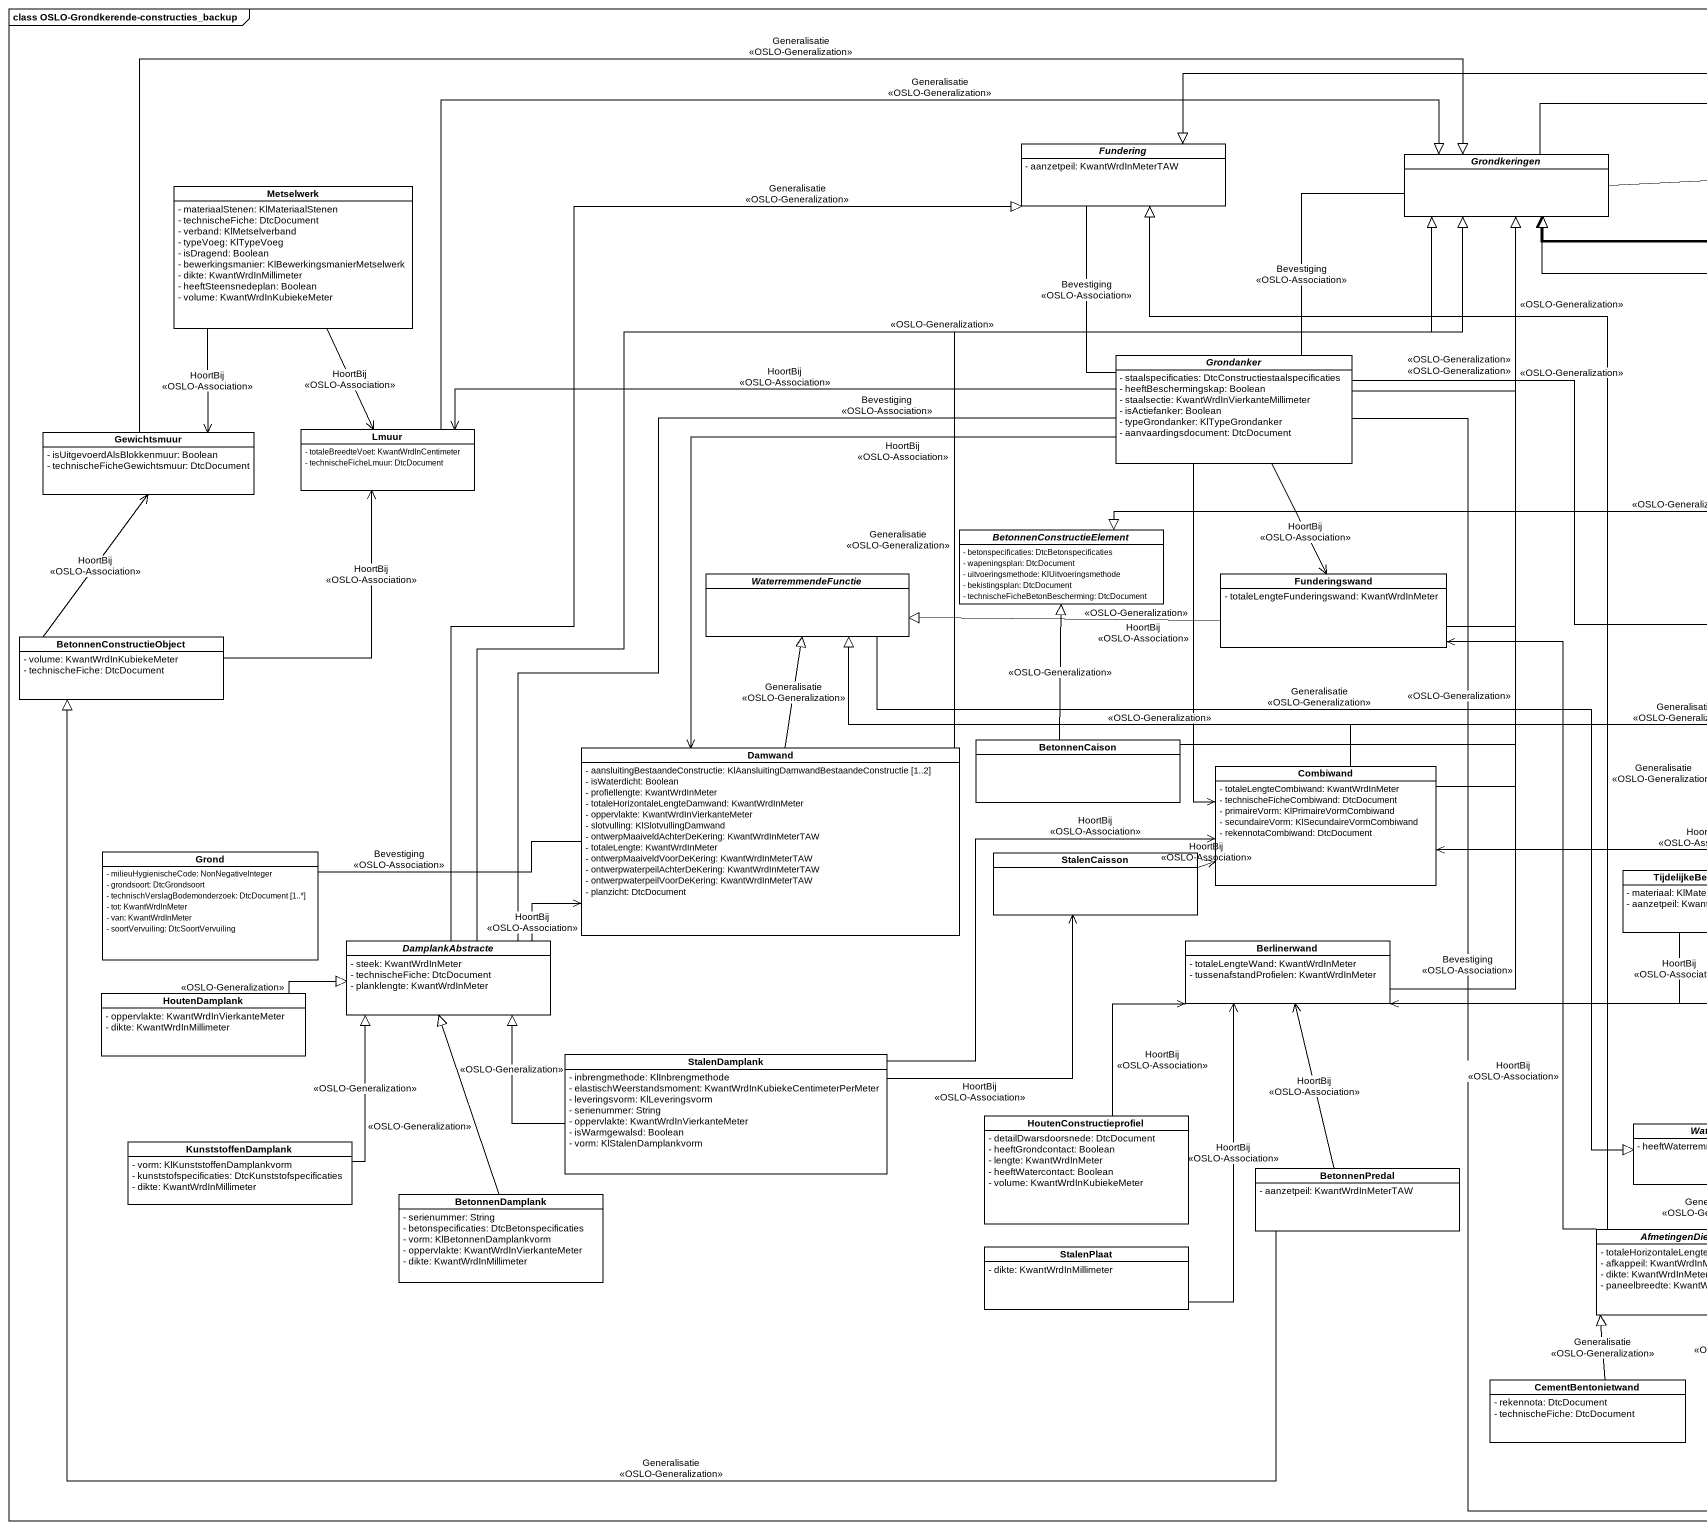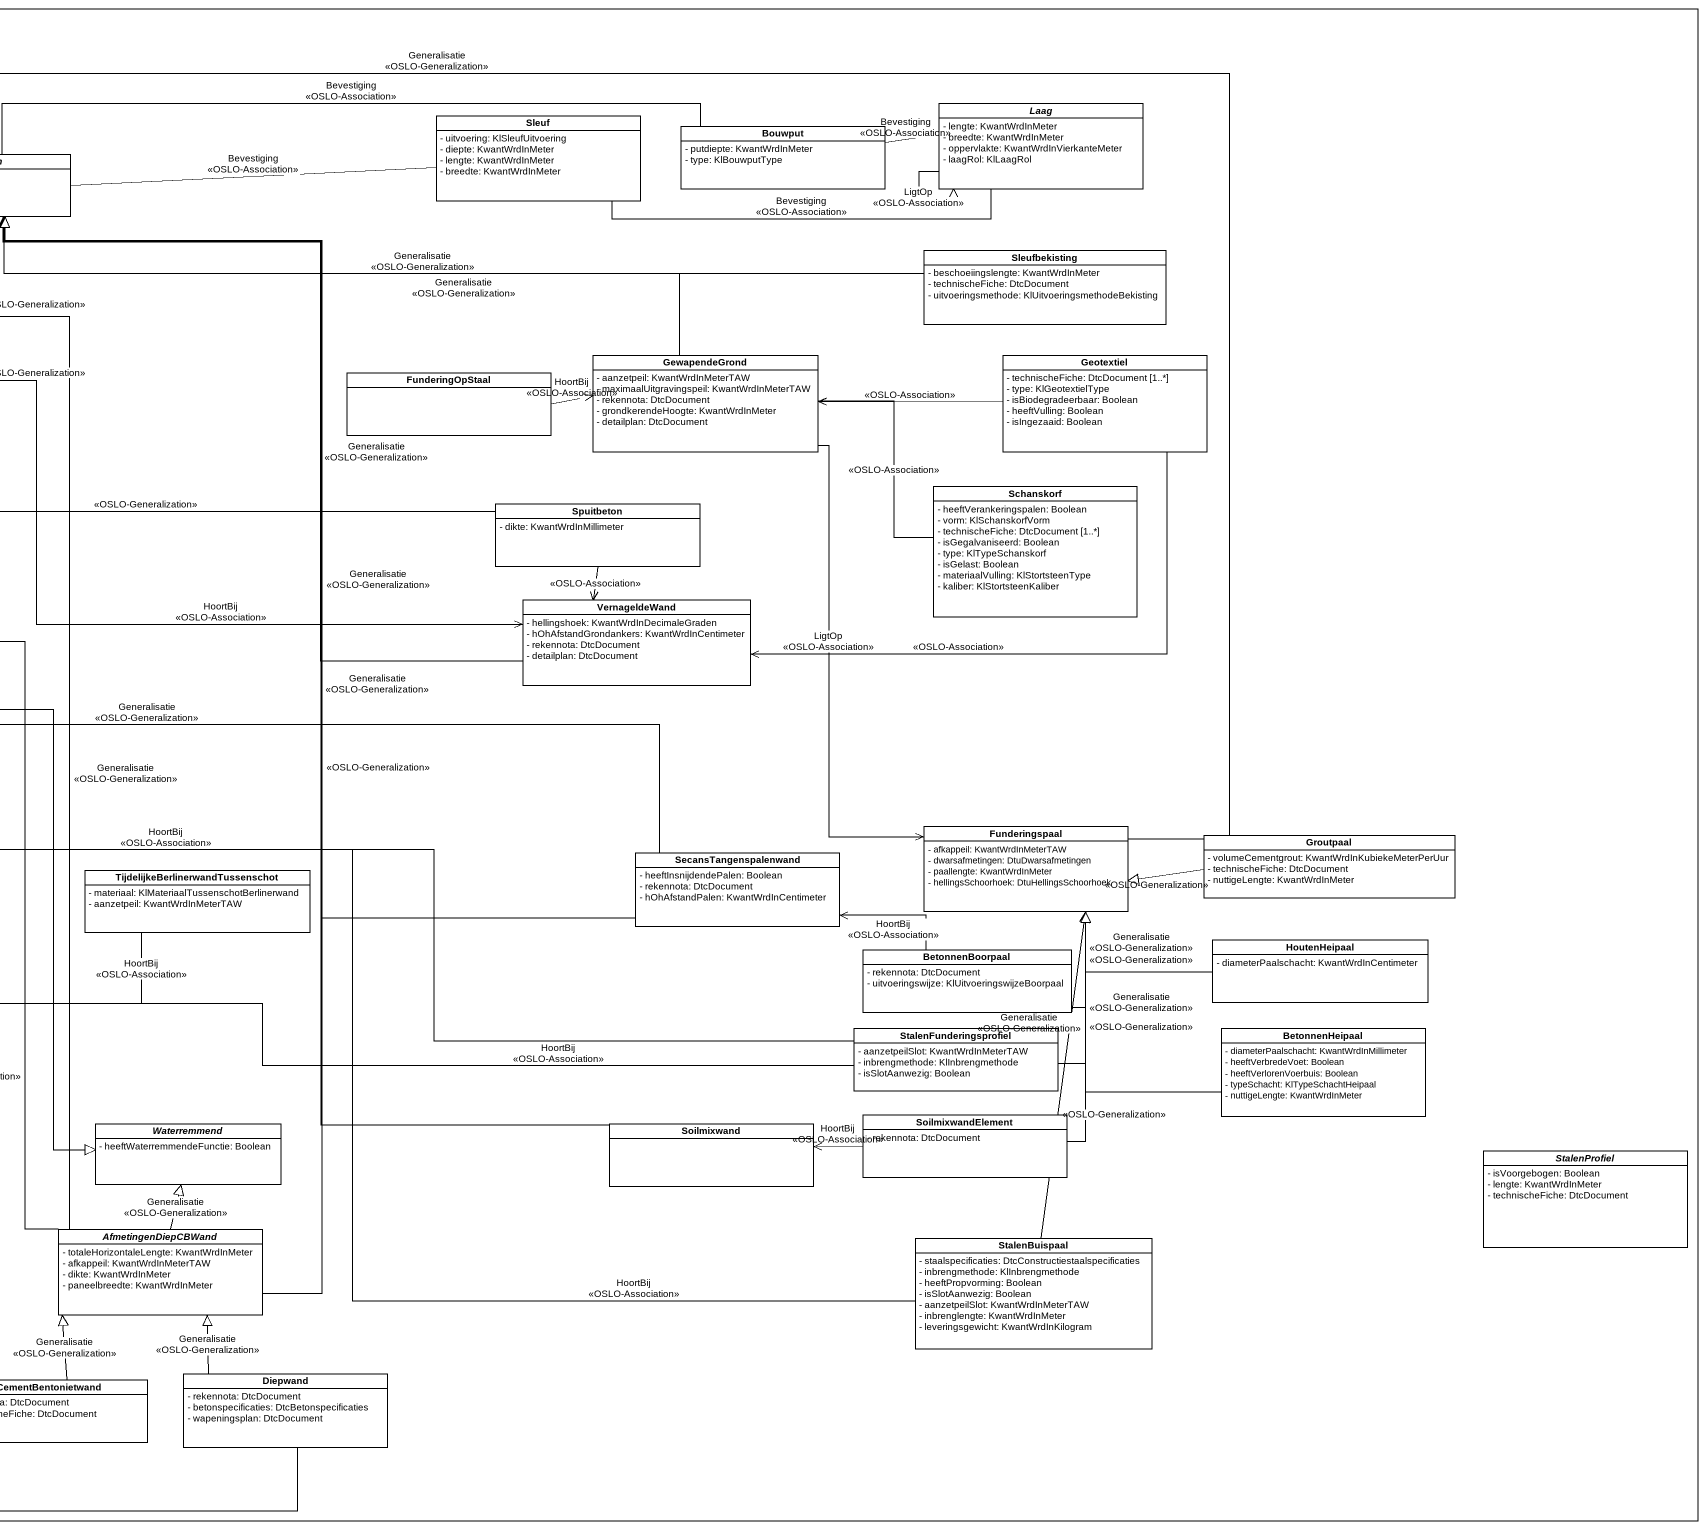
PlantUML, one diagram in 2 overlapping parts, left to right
@startuml
mainframe class OSLO-Grondkerende-constructies_backup
hide circle
hide empty members
skinparam classAttributeIconSize 0
abstract class Laag #FFFFFF {
  - lengte: KwantWrdInMeter
  - breedte: KwantWrdInMeter
  - oppervlakte: KwantWrdInVierkanteMeter
  - laagRol: KlLaagRol
}
abstract class Fundering #FFFFFF {
  - aanzetpeil: KwantWrdInMeterTAW
}
class Sleuf #FFFFFF {
  - uitvoering: KlSleufUitvoering
  - diepte: KwantWrdInMeter
  - lengte: KwantWrdInMeter
  - breedte: KwantWrdInMeter
}
class Bouwput #FFFFFF {
  - putdiepte: KwantWrdInMeter
  - type: KlBouwputType
}
class Metselwerk #FFFFFF {
  - materiaalStenen: KlMateriaalStenen
  - technischeFiche: DtcDocument
  - verband: KlMetselverband
  - typeVoeg: KlTypeVoeg
  - isDragend: Boolean
  - bewerkingsmanier: KlBewerkingsmanierMetselwerk
  - dikte: KwantWrdInMillimeter
  - heeftSteensnedeplan: Boolean
  - volume: KwantWrdInKubiekeMeter
}
abstract class Grondkeringen #FFFFFF
class Sleufbekisting #FFFFFF {
  - beschoeiingslengte: KwantWrdInMeter
  - technischeFiche: DtcDocument
  - uitvoeringsmethode: KlUitvoeringsmethodeBekisting
}
abstract class Grondanker #FFFFFF {
  - staalspecificaties: DtcConstructiestaalspecificaties
  - heeftBeschermingskap: Boolean
  - staalsectie: KwantWrdInVierkanteMillimeter
  - isActiefanker: Boolean
  - typeGrondanker: KlTypeGrondanker
  - aanvaardingsdocument: DtcDocument
}
class FunderingOpStaal #FFFFFF
class GewapendeGrond #FFFFFF {
  - aanzetpeil: KwantWrdInMeterTAW
  - maximaalUitgravingspeil: KwantWrdInMeterTAW
  - rekennota: DtcDocument
  - grondkerendeHoogte: KwantWrdInMeter
  - detailplan: DtcDocument
}
class Geotextiel #FFFFFF {
  - technischeFiche: DtcDocument [1..*]
  - type: KlGeotextielType
  - isBiodegradeerbaar: Boolean
  - heeftVulling: Boolean
  - isIngezaaid: Boolean
}
class Gewichtsmuur #FFFFFF {
  - isUitgevoerdAlsBlokkenmuur: Boolean
  - technischeFicheGewichtsmuur: DtcDocument
}
class Lmuur #FFFFFF {
  - totaleBreedteVoet: KwantWrdInCentimeter
  - technischeFicheLmuur: DtcDocument
}
class Schanskorf #FFFFFF {
  - heeftVerankeringspalen: Boolean
  - vorm: KlSchanskorfVorm
  - technischeFiche: DtcDocument [1..*]
  - isGegalvaniseerd: Boolean
  - type: KlTypeSchanskorf
  - isGelast: Boolean
  - materiaalVulling: KlStortsteenType
  - kaliber: KlStortsteenKaliber
}
abstract class BetonnenConstructieElement #FFFFFF {
  - betonspecificaties: DtcBetonspecificaties
  - wapeningsplan: DtcDocument
  - uitvoeringsmethode: KlUitvoeringsmethode
  - bekistingsplan: DtcDocument
  - technischeFicheBetonBescherming: DtcDocument
}
class Spuitbeton #FFFFFF {
  - dikte: KwantWrdInMillimeter
}
abstract class WaterremmendeFunctie #FFFFFF
class Funderingswand #FFFFFF {
  - totaleLengteFunderingswand: KwantWrdInMeter
}
class VernageldeWand #FFFFFF {
  - hellingshoek: KwantWrdInDecimaleGraden
  - hOhAfstandGrondankers: KwantWrdInCentimeter
  - rekennota: DtcDocument
  - detailplan: DtcDocument
}
class BetonnenConstructieObject #FFFFFF {
  - volume: KwantWrdInKubiekeMeter
  - technischeFiche: DtcDocument
}
class Damwand #FFFFFF {
  - aansluitingBestaandeConstructie: KlAansluitingDamwandBestaandeConstructie [1..2]
  - isWaterdicht: Boolean
  - profiellengte: KwantWrdInMeter
  - totaleHorizontaleLengteDamwand: KwantWrdInMeter
  - oppervlakte: KwantWrdInVierkanteMeter
  - slotvulling: KlSlotvullingDamwand
  - ontwerpMaaiveldAchterDeKering: KwantWrdInMeterTAW
  - totaleLengte: KwantWrdInMeter
  - ontwerpMaaiveldVoorDeKering: KwantWrdInMeterTAW
  - ontwerpwaterpeilAchterDeKering: KwantWrdInMeterTAW
  - ontwerpwaterpeilVoorDeKering: KwantWrdInMeterTAW
  - planzicht: DtcDocument
}
class BetonnenCaison #FFFFFF
class Combiwand #FFFFFF {
  - totaleLengteCombiwand: KwantWrdInMeter
  - technischeFicheCombiwand: DtcDocument
  - primaireVorm: KlPrimaireVormCombiwand
  - secundaireVorm: KlSecundaireVormCombiwand
  - rekennotaCombiwand: DtcDocument
}
class Grond #FFFFFF {
  - milieuHygienischeCode: NonNegativeInteger
  - grondsoort: DtcGrondsoort
  - technischVerslagBodemonderzoek: DtcDocument [1..*]
  - tot: KwantWrdInMeter
  - van: KwantWrdInMeter
  - soortVervuiling: DtcSoortVervuiling
}
class StalenCaisson #FFFFFF
class SecansTangenspalenwand #FFFFFF {
  - heeftInsnijdendePalen: Boolean
  - rekennota: DtcDocument
  - hOhAfstandPalen: KwantWrdInCentimeter
}
class Funderingspaal #FFFFFF {
  - afkappeil: KwantWrdInMeterTAW
  - dwarsafmetingen: DtuDwarsafmetingen
  - paallengte: KwantWrdInMeter
  - hellingsSchoorhoek: DtuHellingsSchoorhoek
}
class Groutpaal #FFFFFF {
  - volumeCementgrout: KwantWrdInKubiekeMeterPerUur
  - technischeFiche: DtcDocument
  - nuttigeLengte: KwantWrdInMeter
}
class "TijdelijkeBerlinerwandTussenschot" as TijdelijkeBerlinerwandTussen #FFFFFF {
  - materiaal: KlMateriaalTussenschotBerlinerwand
  - aanzetpeil: KwantWrdInMeterTAW
}
abstract class DamplankAbstracte #FFFFFF {
  - steek: KwantWrdInMeter
  - technischeFiche: DtcDocument
  - planklengte: KwantWrdInMeter
}
class Berlinerwand #FFFFFF {
  - totaleLengteWand: KwantWrdInMeter
  - tussenafstandProfielen: KwantWrdInMeter
}
class BetonnenBoorpaal #FFFFFF {
  - rekennota: DtcDocument
  - uitvoeringswijze: KlUitvoeringswijzeBoorpaal
}
class HoutenHeipaal #FFFFFF {
  - diameterPaalschacht: KwantWrdInCentimeter
}
class HoutenDamplank #FFFFFF {
  - oppervlakte: KwantWrdInVierkanteMeter
  - dikte: KwantWrdInMillimeter
}
class StalenFunderingsprofiel #FFFFFF {
  - aanzetpeilSlot: KwantWrdInMeterTAW
  - inbrengmethode: KlInbrengmethode
  - isSlotAanwezig: Boolean
}
class BetonnenHeipaal #FFFFFF {
  - diameterPaalschacht: KwantWrdInMillimeter
  - heeftVerbredeVoet: Boolean
  - heeftVerlorenVoerbuis: Boolean
  - typeSchacht: KlTypeSchachtHeipaal
  - nuttigeLengte: KwantWrdInMeter
}
class StalenDamplank #FFFFFF {
  - inbrengmethode: KlInbrengmethode
  - elastischWeerstandsmoment: KwantWrdInKubiekeCentimeterPerMeter
  - leveringsvorm: KlLeveringsvorm
  - serienummer: String
  - oppervlakte: KwantWrdInVierkanteMeter
  - isWarmgewalsd: Boolean
  - vorm: KlStalenDamplankvorm
}
class HoutenConstructieprofiel #FFFFFF {
  - detailDwarsdoorsnede: DtcDocument
  - heeftGrondcontact: Boolean
  - lengte: KwantWrdInMeter
  - heeftWatercontact: Boolean
  - volume: KwantWrdInKubiekeMeter
}
abstract class Waterremmend #FFFFFF {
  - heeftWaterremmendeFunctie: Boolean
}
class Soilmixwand #FFFFFF
class SoilmixwandElement #FFFFFF {
  - rekennota: DtcDocument
}
class KunststoffenDamplank #FFFFFF {
  - vorm: KlKunststoffenDamplankvorm
  - kunststofspecificaties: DtcKunststofspecificaties
  - dikte: KwantWrdInMillimeter
}
class BetonnenPredal #FFFFFF {
  - aanzetpeil: KwantWrdInMeterTAW
}
abstract class StalenProfiel #FFFFFF {
  - isVoorgebogen: Boolean
  - lengte: KwantWrdInMeter
  - technischeFiche: DtcDocument
}
class BetonnenDamplank #FFFFFF {
  - serienummer: String
  - betonspecificaties: DtcBetonspecificaties
  - vorm: KlBetonnenDamplankvorm
  - oppervlakte: KwantWrdInVierkanteMeter
  - dikte: KwantWrdInMillimeter
}
class StalenPlaat #FFFFFF {
  - dikte: KwantWrdInMillimeter
}
abstract class AfmetingenDiepCBWand #FFFFFF {
  - totaleHorizontaleLengte: KwantWrdInMeter
  - afkappeil: KwantWrdInMeterTAW
  - dikte: KwantWrdInMeter
  - paneelbreedte: KwantWrdInMeter
}
class StalenBuispaal #FFFFFF {
  - staalspecificaties: DtcConstructiestaalspecificaties
  - inbrengmethode: KlInbrengmethode
  - heeftPropvorming: Boolean
  - isSlotAanwezig: Boolean
  - aanzetpeilSlot: KwantWrdInMeterTAW
  - inbrenglengte: KwantWrdInMeter
  - leveringsgewicht: KwantWrdInKilogram
}
class CementBentonietwand #FFFFFF {
  - rekennota: DtcDocument
  - technischeFiche: DtcDocument
}
class Diepwand #FFFFFF {
  - rekennota: DtcDocument
  - betonspecificaties: DtcBetonspecificaties
  - wapeningsplan: DtcDocument
}
Laag --> Laag : LigtOp\n<<OSLO-Association>>
Laag -left- Bouwput : Bevestiging\n<<OSLO-Association>>
Sleuf -right- Laag : Bevestiging\n<<OSLO-Association>>
Metselwerk --> Gewichtsmuur : HoortBij\n<<OSLO-Association>>
Metselwerk --> Lmuur : HoortBij\n<<OSLO-Association>>
Grondkeringen -right- Sleuf : Bevestiging\n<<OSLO-Association>>
Grondkeringen -right- Bouwput : Bevestiging\n<<OSLO-Association>>
Sleufbekisting -left-|> Grondkeringen : Generalisatie\n<<OSLO-Generalization>>
Grondanker -up- Fundering : Bevestiging\n<<OSLO-Association>>
Grondanker -up-|> Grondkeringen : <<OSLO-Generalization>>
Grondanker -up- Grondkeringen : Bevestiging\n<<OSLO-Association>>
Grondanker -left-> Lmuur : HoortBij\n<<OSLO-Association>>
Grondanker --> Funderingswand : HoortBij\n<<OSLO-Association>>
Grondanker -right-> VernageldeWand : HoortBij\n<<OSLO-Association>>
Grondanker --> Damwand : HoortBij\n<<OSLO-Association>>
Grondanker --> Combiwand : HoortBij\n<<OSLO-Association>>
Grondanker -- DamplankAbstracte : Bevestiging\n<<OSLO-Association>>
Grondanker -- Diepwand : Bevestiging\n<<OSLO-Association>>
FunderingOpStaal -right-> GewapendeGrond : HoortBij\n<<OSLO-Association>>
GewapendeGrond -left-|> Grondkeringen : Generalisatie\n<<OSLO-Generalization>>
GewapendeGrond --> Funderingspaal : LigtOp\n<<OSLO-Association>>
Geotextiel -left-> GewapendeGrond : <<OSLO-Association>>
Geotextiel -left-> VernageldeWand : <<OSLO-Association>>
Gewichtsmuur -right-|> Grondkeringen : Generalisatie\n<<OSLO-Generalization>>
Lmuur -right-|> Grondkeringen : Generalisatie\n<<OSLO-Generalization>>
Schanskorf -left-> GewapendeGrond : <<OSLO-Association>>
Spuitbeton -left-|> BetonnenConstructieElement : <<OSLO-Generalization>>
Spuitbeton --> VernageldeWand : <<OSLO-Association>>
WaterremmendeFunctie -right-|> Waterremmend : Generalisatie\n<<OSLO-Generalization>>
Funderingswand -up-|> Grondkeringen : <<OSLO-Generalization>>
Funderingswand -left-|> WaterremmendeFunctie : <<OSLO-Generalization>>
VernageldeWand -up-|> Grondkeringen : Generalisatie\n<<OSLO-Generalization>>
BetonnenConstructieObject -up-> Gewichtsmuur : HoortBij\n<<OSLO-Association>>
BetonnenConstructieObject -up-> Lmuur : HoortBij\n<<OSLO-Association>>
Damwand -up-|> Grondkeringen : Generalisatie\n<<OSLO-Generalization>>
Damwand -up-|> WaterremmendeFunctie : Generalisatie\n<<OSLO-Generalization>>
BetonnenCaison -up-|> Grondkeringen : <<OSLO-Generalization>>
BetonnenCaison -up-|> BetonnenConstructieElement : <<OSLO-Generalization>>
Combiwand -up-|> Grondkeringen : <<OSLO-Generalization>>
Combiwand -left-|> WaterremmendeFunctie : <<OSLO-Generalization>>
Grond -right- Damwand : Bevestiging\n<<OSLO-Association>>
StalenCaisson -right-> Combiwand : HoortBij\n<<OSLO-Association>>
SecansTangenspalenwand -up-|> Grondkeringen : Generalisatie\n<<OSLO-Generalization>>
SecansTangenspalenwand -left-|> WaterremmendeFunctie : Generalisatie\n<<OSLO-Generalization>>
Funderingspaal -left-|> Fundering : Generalisatie\n<<OSLO-Generalization>>
Groutpaal -left-|> Funderingspaal : <<OSLO-Generalization>>
TijdelijkeBerlinerwandTussen -left-> Berlinerwand : HoortBij\n<<OSLO-Association>>
DamplankAbstracte -up-|> Fundering : Generalisatie\n<<OSLO-Generalization>>
DamplankAbstracte -up-|> Grondkeringen : <<OSLO-Generalization>>
DamplankAbstracte -right-> Damwand : HoortBij\n<<OSLO-Association>>
Berlinerwand -up-|> Grondkeringen : <<OSLO-Generalization>>
BetonnenBoorpaal -left-> SecansTangenspalenwand : HoortBij\n<<OSLO-Association>>
BetonnenBoorpaal -up-|> Funderingspaal : <<OSLO-Generalization>>
HoutenHeipaal -left-|> Funderingspaal : Generalisatie\n<<OSLO-Generalization>>
HoutenDamplank -right-|> DamplankAbstracte : <<OSLO-Generalization>>
StalenFunderingsprofiel -left-> Combiwand : HoortBij\n<<OSLO-Association>>
StalenFunderingsprofiel -up-|> Funderingspaal : Generalisatie\n<<OSLO-Generalization>>
StalenFunderingsprofiel -left-> Berlinerwand : HoortBij\n<<OSLO-Association>>
BetonnenHeipaal -up-|> Funderingspaal : Generalisatie\n<<OSLO-Generalization>>
StalenDamplank -right-> Combiwand : HoortBij\n<<OSLO-Association>>
StalenDamplank -up-> StalenCaisson : HoortBij\n<<OSLO-Association>>
StalenDamplank -left-|> DamplankAbstracte : <<OSLO-Generalization>>
HoutenConstructieprofiel -up-> Berlinerwand : HoortBij\n<<OSLO-Association>>
Soilmixwand -up-|> Grondkeringen : Generalisatie\n<<OSLO-Generalization>>
SoilmixwandElement -up-|> Funderingspaal : <<OSLO-Generalization>>
SoilmixwandElement -left-> Soilmixwand : HoortBij\n<<OSLO-Association>>
KunststoffenDamplank -up-|> DamplankAbstracte : <<OSLO-Generalization>>
BetonnenPredal -left-|> BetonnenConstructieObject : Generalisatie\n<<OSLO-Generalization>>
BetonnenPredal -up-> Berlinerwand : HoortBij\n<<OSLO-Association>>
BetonnenDamplank -up-|> DamplankAbstracte : <<OSLO-Generalization>>
StalenPlaat -up-> Berlinerwand : HoortBij\n<<OSLO-Association>>
AfmetingenDiepCBWand -up-|> Fundering : Generalisatie\n<<OSLO-Generalization>>
AfmetingenDiepCBWand -up-|> Grondkeringen : <<OSLO-Generalization>>
AfmetingenDiepCBWand -up-> Funderingswand : HoortBij\n<<OSLO-Association>>
AfmetingenDiepCBWand -up-|> Waterremmend : Generalisatie\n<<OSLO-Generalization>>
StalenBuispaal -left-> Combiwand : HoortBij\n<<OSLO-Association>>
StalenBuispaal -up-|> Funderingspaal : <<OSLO-Generalization>>
CementBentonietwand -up-|> AfmetingenDiepCBWand : Generalisatie\n<<OSLO-Generalization>>
Diepwand -up-|> AfmetingenDiepCBWand : Generalisatie\n<<OSLO-Generalization>>
@enduml
